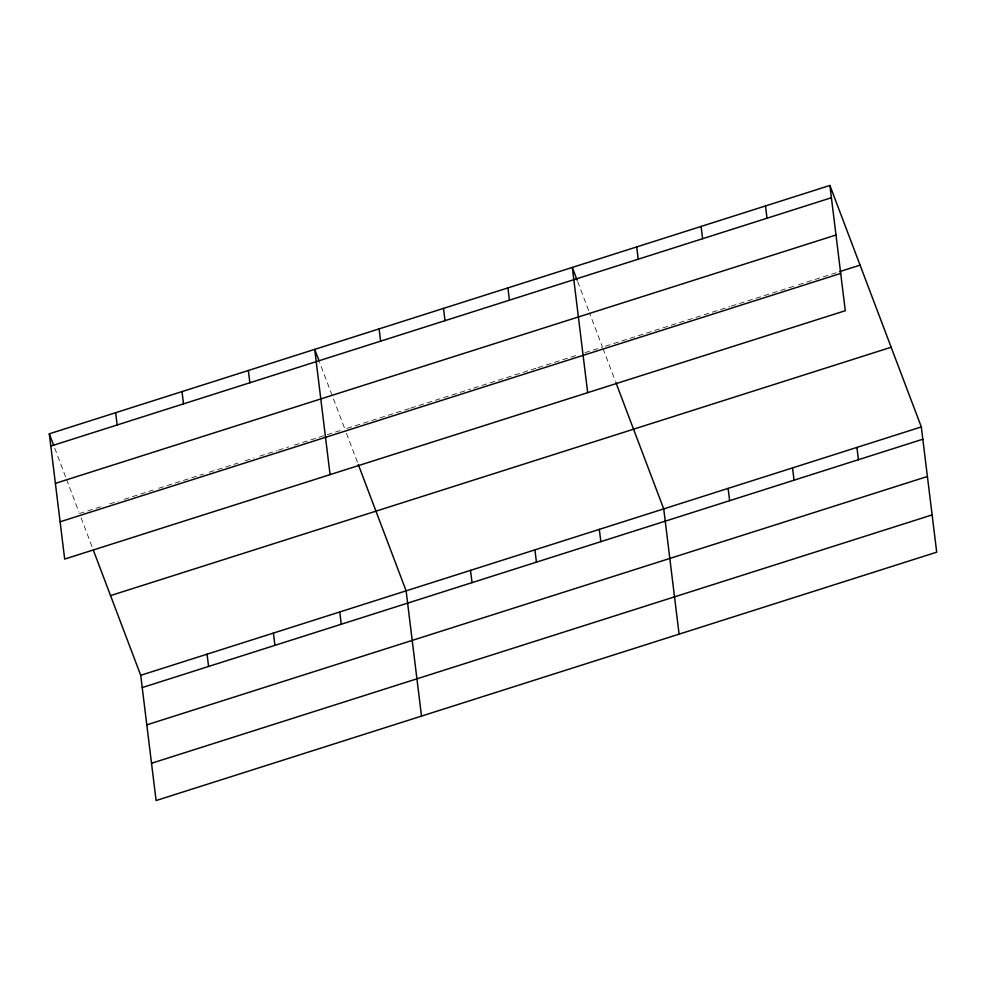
<?xml version="1.0" encoding="UTF-8"?>
<svg xmlns="http://www.w3.org/2000/svg" width="986" height="986" viewBox="0 0 986 986"><rect width="100%" height="100%" fill="white"/><g stroke="black" fill="none" stroke-linecap="round" stroke-linejoin="round"><path stroke-width="0.74" stroke-dasharray="4.93 3.7" d="M79.472 513.509L102.544 506.163M109.754 503.871L118.406 501.11M124.187 499.286L153.027 490.104M158.795 488.267L203.51 474.032M209.291 472.208L238.131 463.026M245.341 460.733L254.006 457.972M259.774 456.136L277.078 450.627M278.52 450.171L288.615 446.966M294.383 445.13L343.436 429.526M409.276 408.574L344.878 429.058L319.55 362.182M410.731 408.105L470.741 389.014M473.674 388.077L536.606 368.061M538.073 367.593L579.053 354.553M584.908 352.692L602.471 347.097L589.542 312.944M605.404 346.172L729.813 306.584M731.279 306.116L795.677 285.632M798.598 284.695L838.125 272.124M577.697 281.639L589.012 311.527M603.013 348.514L615.338 381.077M346.48 433.31L357.733 463.038M54.686 448.051L66 477.927M66.543 479.356L78.929 512.079M81.074 517.749L92.327 547.476"/><path stroke-width="1.48" d="M829.904 185.454L845.285 310.701L64.682 559.074L49.3 433.815L829.904 185.454L921.318 426.926L936.7 552.185L156.096 800.546L140.715 675.299L93.399 550.311M50.804 446.091L831.42 197.73M55.389 483.374L835.992 235.013M839.579 271.655L860.075 265.135M60.097 521.791L840.713 273.418M110.543 595.606L891.159 347.245M140.715 675.299L921.318 426.926M142.218 687.575L922.834 439.214M146.803 724.858L927.407 476.485M151.511 763.275L932.127 514.902M577.155 280.221L572.311 267.416L587.681 392.662M615.868 382.494L663.726 508.887L679.095 634.146M319.02 360.753L314.707 349.377L330.088 474.623M358.275 464.455L406.121 590.86L421.503 716.107M49.3 433.815L53.614 445.204M856.92 447.422L858.424 459.698M765.506 205.938L767.009 218.214M792.522 467.906L794.026 480.194M701.108 226.435L702.611 238.711M728.124 488.403L729.628 500.678M636.709 246.919L638.213 259.195M599.315 529.383L600.831 541.659M507.901 287.9L509.417 300.175M534.917 549.868L536.433 562.156M443.503 308.396L445.019 320.672M470.519 570.364L472.023 582.64M379.105 328.88L380.608 341.156M339.763 611.961L341.279 624.249M248.349 370.49L249.865 382.765M273.418 633.074L274.921 645.349M182.003 391.59L183.507 403.878M207.06 654.186L208.576 666.462M115.645 412.703L117.161 424.978"/></g></svg>
